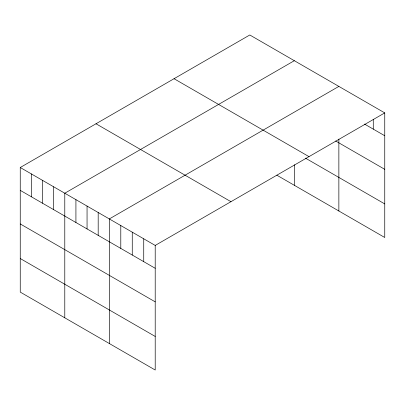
<?xml version="1.0" encoding="UTF-8"?>
<svg xmlns="http://www.w3.org/2000/svg" width="405" height="405" viewBox="0 0 405 405"><rect width="100%" height="100%" fill="white"/><g stroke="black" fill="none" stroke-linecap="round" stroke-linejoin="round"><path stroke-width="0.61" d="M20.25 167.508L155.206 245.425L155.206 370.018L20.25 292.101L20.25 167.508L249.794 34.982L384.75 112.899L384.75 237.492L276.833 175.188M294.329 60.694L64.785 193.22L64.785 317.814M338.863 86.407L109.325 218.933L109.325 343.526M155.206 245.425L384.75 112.899M364.541 124.082L384.75 135.751M335.684 141.001L384.75 169.325M174.044 78.712L309 156.634M305.461 158.142L384.75 203.917M96 123.773L230.956 201.69M20.25 190.36L155.206 268.277M20.25 223.935L155.206 301.852M20.25 258.527L155.206 336.444M373.278 119.247L373.278 129.129M338.863 139.107L338.863 211M294.329 164.774L294.329 185.287M143.734 238.798L143.734 261.655M132.263 232.176L132.263 255.034M120.791 225.555L120.791 248.412M98.187 212.503L98.187 235.361M87.055 206.074L87.055 228.931M75.922 199.645L75.922 222.502M53.652 186.791L53.652 209.643M42.52 180.362L42.52 203.219M31.382 173.932L31.382 196.79"/></g></svg>
